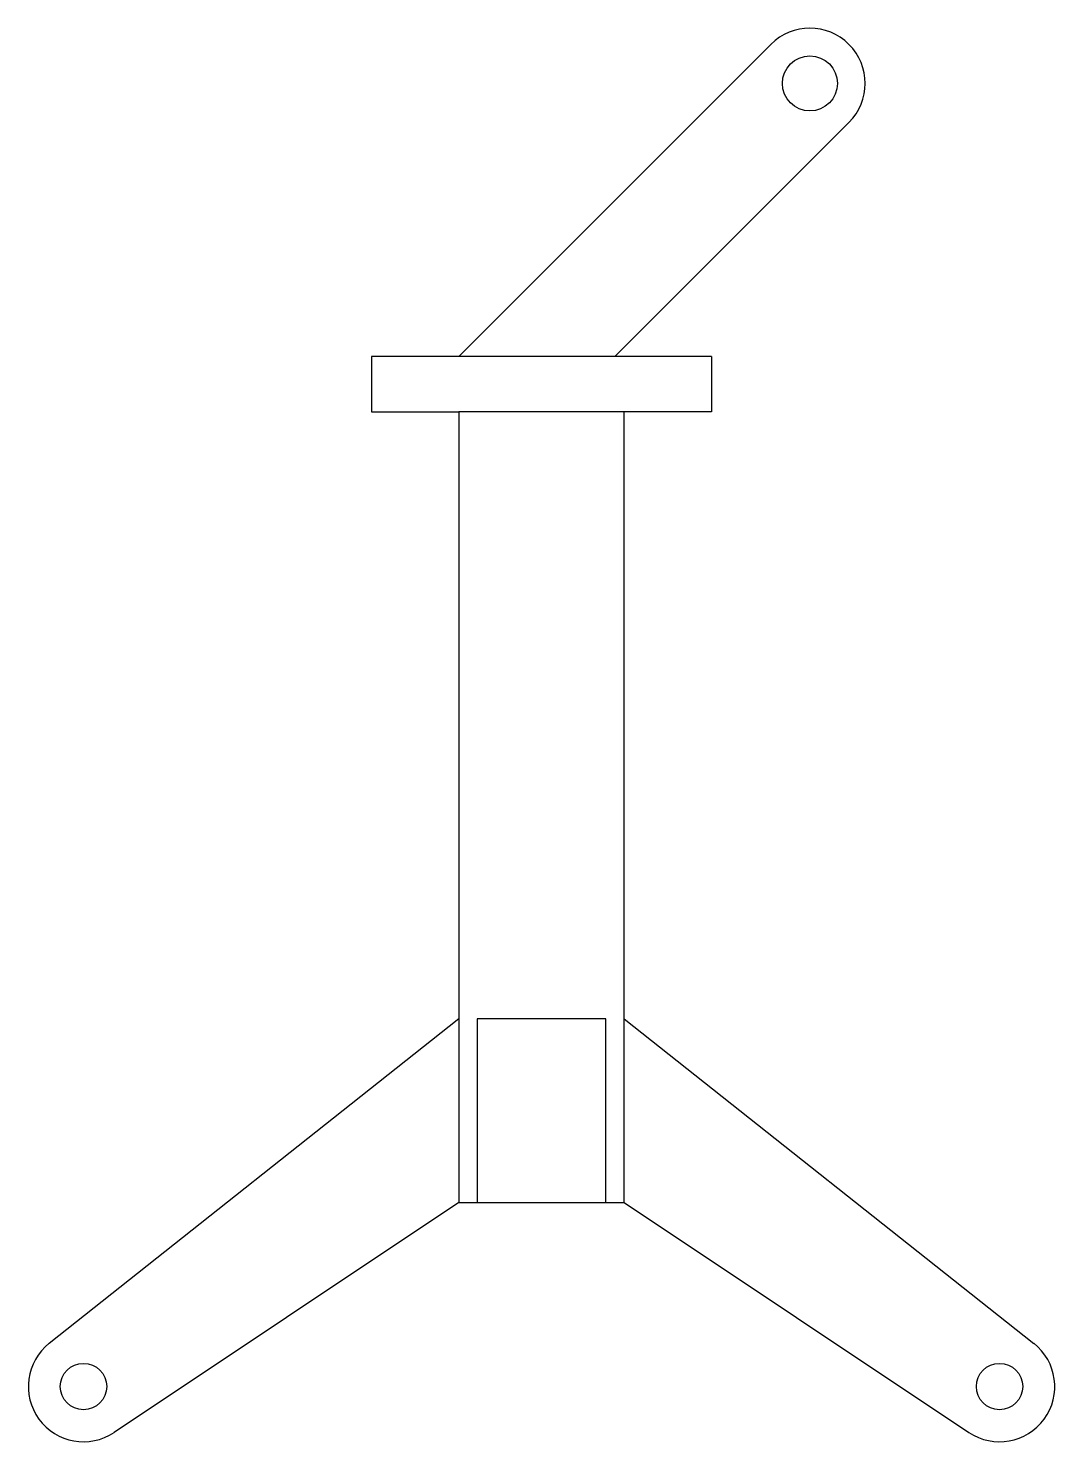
# Model space of a CAD drawing. Header units: centimetres. Extents: x 22.9 to 37, y 3 to 22.5.
import ezdxf

# ---------------------------------------------------------------- set-up
doc = ezdxf.new("R2010")
doc.units = ezdxf.units.CM
for name, color, linetype in [('Cerc mediu', 3, 'Continuous'), ('Cercuri mici', 2, 'Continuous'), ('Contur', 1, 'Continuous'), ('Dreptunghi', 4, 'Continuous')]:
    doc.layers.add(name, color=color, linetype=linetype)

msp = doc.modelspace()

# ---------------------------------------------------------------- linework, layer by layer
at = {"layer": 'Cerc mediu'}
msp.add_circle((33.606, 21.729), 0.379, dxfattribs=at)
at = {"layer": 'Cercuri mici'}
for centre in [(23.617, 3.807), (36.214, 3.807)]:
    msp.add_circle(centre, 0.319, dxfattribs=at)
at = {"layer": 'Contur'}
for p, q in [((28.777, 17.972), (33.07, 22.265)), ((30.923, 17.972), (34.143, 21.192)), ((28.777, 17.972), (27.578, 17.972)), ((27.578, 17.972), (27.578, 17.214)), ((32.252, 17.972), (28.777, 17.972)), ((32.252, 17.972), (32.252, 17.214)), ((27.578, 17.214), (28.777, 17.214)), ((32.252, 17.214), (28.777, 17.214)), ((28.777, 17.214), (28.777, 6.336)), ((31.053, 6.336), (31.053, 17.214)), ((28.777, 8.866), (23.145, 4.401)), ((31.053, 8.866), (36.685, 4.401)), ((28.777, 6.336), (24.038, 3.175)), ((28.777, 6.336), (31.053, 6.336)), ((31.053, 6.336), (35.793, 3.175))]:
    msp.add_line(p, q, dxfattribs=at)
for centre, start, end in [((33.606, 21.729), 315, 135), ((23.617, 3.807), 128.4049, 303.7018), ((36.214, 3.807), 236.2982, 51.5951)]:
    msp.add_arc(centre, 0.759, start, end, dxfattribs=at)
at = {"layer": 'Dreptunghi'}
msp.add_lwpolyline([(29.03, 6.336), (30.801, 6.336), (30.801, 8.866), (29.03, 8.866)], close=True, dxfattribs=at)

doc.saveas('drawing.dxf')
